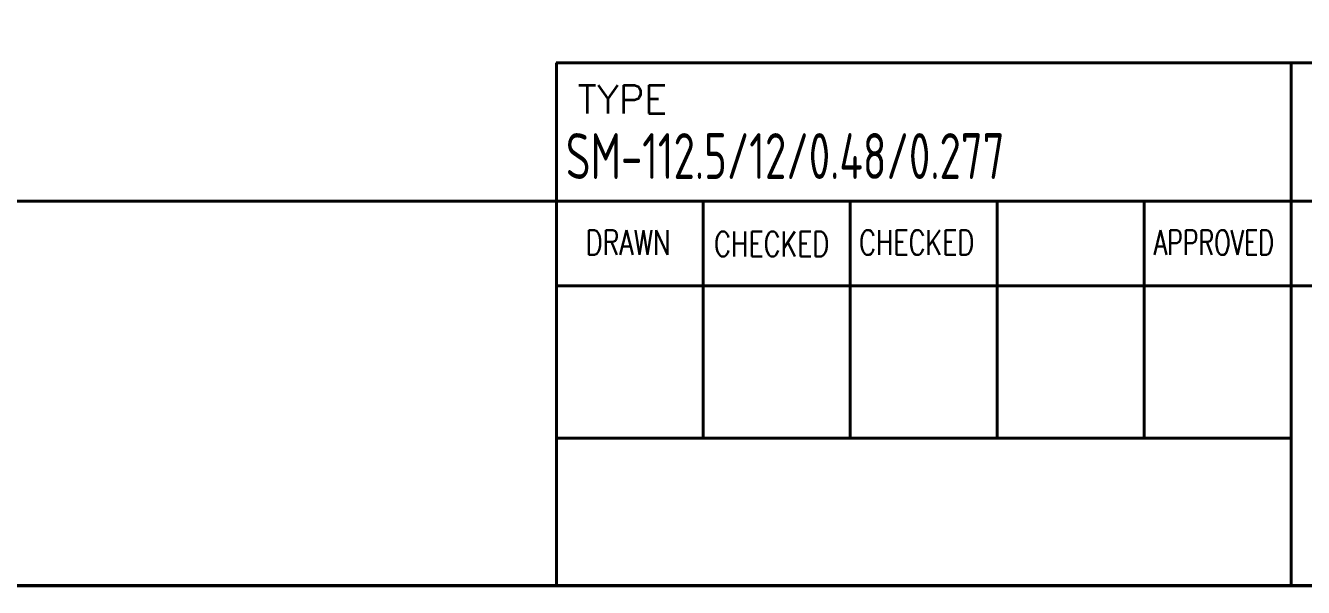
# Model space of a CAD drawing. Header units: millimetres. Extents: x 0 to 6631, y 0 to 4689.
# Drawn here: x 2975 to 4982, y 171 to 1053 of the extents above; entities that cross this region are included whole.
import ezdxf

# ---------------------------------------------------------------- set-up
doc = ezdxf.new("R2010")
doc.units = ezdxf.units.MM
doc.header["$LTSCALE"] = 13
doc.layers.add('1', color=4, linetype='Continuous')
doc.layers.add('2', color=3, linetype='Continuous')
doc.styles.add('ROMANS', font='romans.shx', dxfattribs={"bigfont": 'whgtxt.shx'})
doc.styles.get("Standard").update_dxf_attribs({"font": 'gbenor.shx', "bigfont": 'gbcbig.shx'})

msp = doc.modelspace()

# ---------------------------------------------------------------- linework, layer by layer
at = {"layer": '1', "color": 0, "lineweight": 40}
for p, q in [((3808.56, 994.59), (5201.41, 994.59)), ((3808.66, 994.59), (6472.75, 994.59)), ((3808.66, 994.59), (3808.66, 173.66)), ((4963.1, 994.59), (4963.1, 173.66)), ((410.47, 777.52), (6472.75, 777.52)), ((4039.55, 777.52), (4039.55, 405.12)), ((4270.44, 777.52), (4270.44, 405.12)), ((4501.33, 777.52), (4501.33, 405.12)), ((4732.21, 777.52), (4732.21, 405.12)), ((3808.66, 644.32), (4963.1, 644.32)), ((4963.1, 644.32), (6472.75, 644.32)), ((3808.66, 405.12), (4963.1, 405.12)), ((3808.66, 174.23), (3808.66, 405.12))]:
    msp.add_line(p, q, dxfattribs=at)
at = {"layer": '1', "color": 0, "lineweight": 40, "const_width": 5.53}
msp.add_lwpolyline([(410.47, 173.66), (6472.75, 173.66), (6472.75, 4530.93), (410.47, 4530.93), (410.47, 173.66)], dxfattribs=at)

# ---------------------------------------------------------------- texts
at = {"layer": '1', "color": 4, "lineweight": 13, "width": 0.8}
msp.add_text('SM-112.5/12/0.48/0.277', height=72, dxfattribs=at).set_placement((3823.61, 812.38))
at = {"layer": '2', "lineweight": 13, "style": 'ROMANS'}
msp.add_text('TYPE', height=44.402, dxfattribs=at).set_placement((3841.9, 915.19))
for s, width, p in [('DRAWN', 0.75, (3854.94, 693.13)), ('CHECKED', 0.75, (4056.53, 690.65)), ('CHECKED', 0.75, (4284.27, 693.13)), ('APPROVED', 0.7, (4747.21, 693.13))]:
    msp.add_text(s, height=39.073, dxfattribs=dict(at, width=width)).set_placement(p)

doc.saveas('drawing.dxf')
